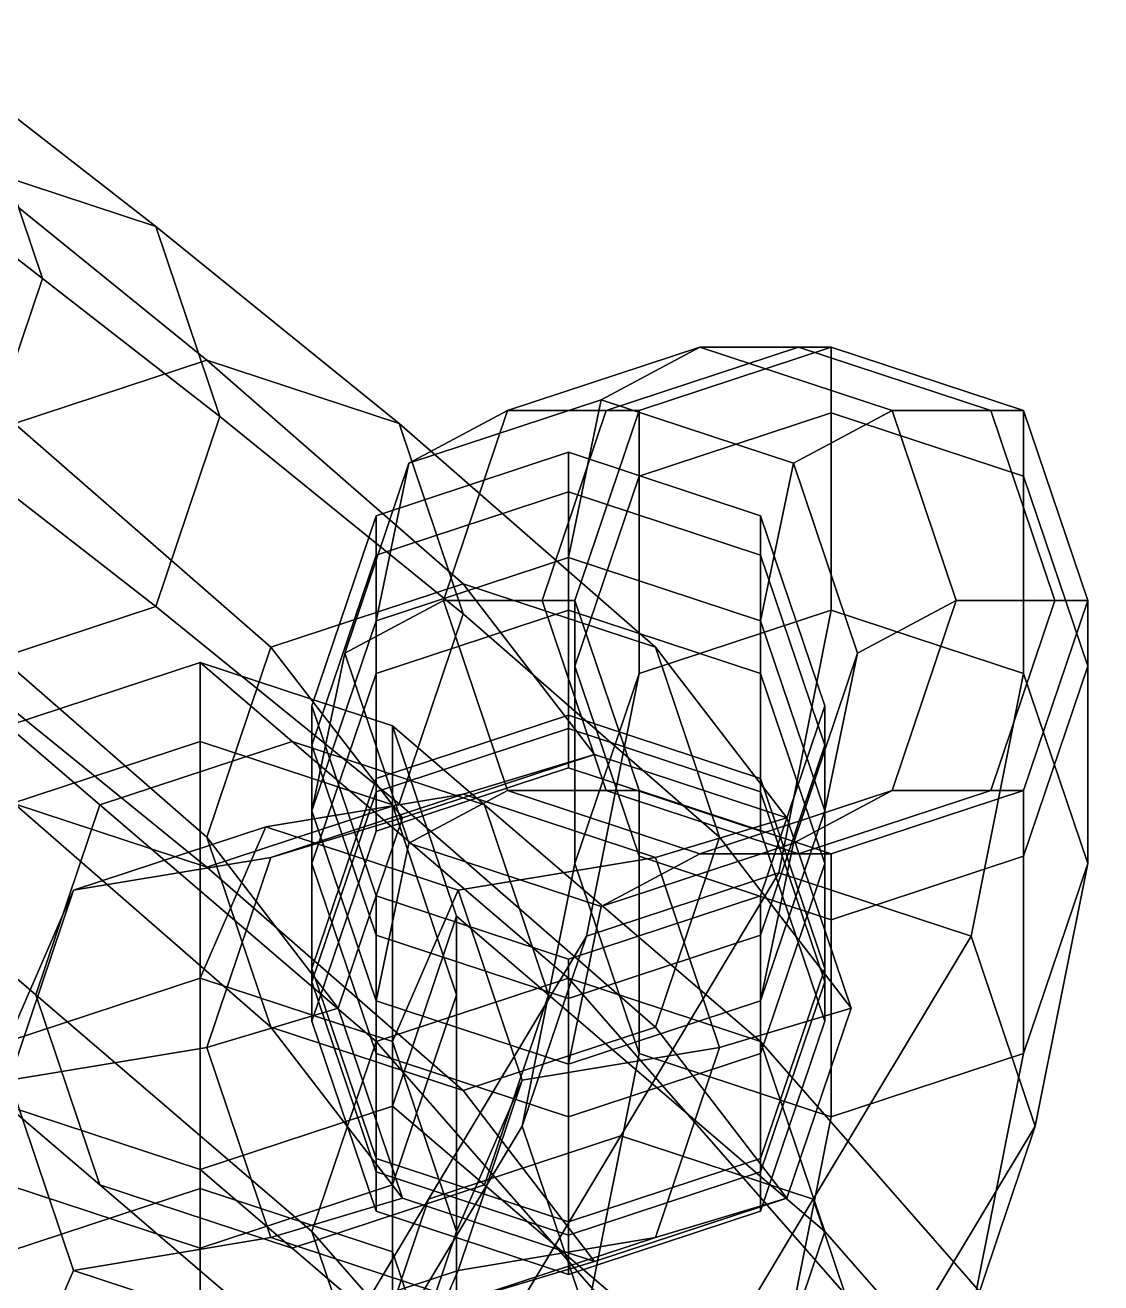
# Model space of a CAD drawing. Extents: x -10441 to 5934, y -24771 to 6860.
# Drawn here: x -5168 to 5059, y -5539 to 6422 of the extents above; entities that cross this region are included whole.
import ezdxf

# ---------------------------------------------------------------- set-up
doc = ezdxf.new("R2010")
doc.units = 0

msp = doc.modelspace()

# ---------------------------------------------------------------- linework, layer by layer
for points in [[(-3925.671387, 4507.40332, -231750), (-5753.794922, 5109.871094, -231750), (-7441.294922, 6422.371094, -236812.5), (-5613.171387, 5819.90332, -236812.5)], [(-5003.796875, 4012.5, -236812.5), (-5613.171387, 5819.90332, -236812.5), (-6175.671387, 6257.40332, -242500), (-5566.296875, 4450, -242500)], [(-3316.296875, 2700, -231750), (-3925.671387, 4507.40332, -231750), (-5613.171387, 5819.90332, -236812.5), (-5003.796875, 4012.5, -236812.5)], [(-3441.294922, 3234.871094, -226875), (-5269.418457, 2632.40332, -226875), (-7581.918457, 4507.40332, -231750), (-5753.794922, 5109.871094, -231750)], [(-3441.294922, 3234.871094, -226875), (-5753.794922, 5109.871094, -231750), (-3925.671387, 4507.40332, -231750), (-1613.171387, 2632.40332, -226875)], [(-5613.171387, 2205.09668, -236812.5), (-5003.796875, 4012.5, -236812.5), (-5566.296875, 4450, -242500), (-6175.671387, 2642.59668, -242500)], [(-1003.796875, 825, -226875), (-1613.171387, 2632.40332, -226875), (-3925.671387, 4507.40332, -231750), (-3316.296875, 2700, -231750)], [(-3925.671387, 892.59668, -231750), (-3316.296875, 2700, -231750), (-5003.796875, 4012.5, -236812.5), (-5613.171387, 2205.09668, -236812.5)], [(-581.918457, 2757.40332, -47250), (1246.205078, 3359.871094, -47250), (308.705078, 2859.871094, -42562.5), (-1519.418457, 2257.40332, -42562.5)], [(-581.918457, 2757.40332, 38750), (-1519.418457, 2257.40332, 34062.5), (308.705078, 2859.871094, 34062.5), (1246.205078, 3359.871094, 38750)], [(-581.918457, 2757.40332, -47250), (355.581543, 2757.40332, -52562.5), (2183.705078, 3359.871094, -52562.5), (1246.205078, 3359.871094, -47250)], [(-581.918457, 2757.40332, 38750), (1246.205078, 3359.871094, 38750), (2183.705078, 3359.871094, 44062.5), (355.581543, 2757.40332, 44062.5)], [(3074.328613, 2757.40332, -47250), (2136.828613, 2257.40332, -42562.5), (308.705078, 2859.871094, -42562.5), (1246.205078, 3359.871094, -47250)], [(3074.328613, 2757.40332, 38750), (1246.205078, 3359.871094, 38750), (308.705078, 2859.871094, 34062.5), (2136.828613, 2257.40332, 34062.5)], [(668.081543, 2757.40332, -59000), (2496.205078, 3359.871094, -59000), (2183.705078, 3359.871094, -52562.5), (355.581543, 2757.40332, -52562.5)], [(668.081543, 2757.40332, 50500), (355.581543, 2757.40332, 44062.5), (2183.705078, 3359.871094, 44062.5), (2496.205078, 3359.871094, 50500)], [(2496.205078, 2734.871094, -65375), (2496.205078, 3359.871094, -59000), (668.081543, 2757.40332, -59000), (668.081543, 2132.40332, -65375)], [(2496.205078, 2734.871094, 56875), (668.081543, 2132.40332, 56875), (668.081543, 2757.40332, 50500), (2496.205078, 3359.871094, 50500)], [(3074.328613, 2757.40332, -47250), (1246.205078, 3359.871094, -47250), (2183.705078, 3359.871094, -52562.5), (4011.828613, 2757.40332, -52562.5)], [(3074.328613, 2757.40332, 38750), (4011.828613, 2757.40332, 44062.5), (2183.705078, 3359.871094, 44062.5), (1246.205078, 3359.871094, 38750)], [(4324.328613, 2757.40332, -59000), (4011.828613, 2757.40332, -52562.5), (2183.705078, 3359.871094, -52562.5), (2496.205078, 3359.871094, -59000)], [(4324.328613, 2757.40332, 50500), (2496.205078, 3359.871094, 50500), (2183.705078, 3359.871094, 44062.5), (4011.828613, 2757.40332, 44062.5)], [(2496.205078, 2734.871094, -65375), (4324.328613, 2132.40332, -65375), (4324.328613, 2757.40332, -59000), (2496.205078, 3359.871094, -59000)], [(2496.205078, 2734.871094, 56875), (2496.205078, 3359.871094, 50500), (4324.328613, 2757.40332, 50500), (4324.328613, 2132.40332, 56875)], [(-2831.918457, 507.40332, -221750), (-5269.418457, 2632.40332, -226875), (-3441.294922, 3234.871094, -226875), (-1003.794922, 1109.871094, -221750)], [(824.328613, 507.40332, -221750), (-1003.794922, 1109.871094, -221750), (-3441.294922, 3234.871094, -226875), (-1613.171387, 2632.40332, -226875)], [(-2128.792969, 450, -42562.5), (-1191.292969, 950, -47250), (-581.918457, 2757.40332, -47250), (-1519.418457, 2257.40332, -42562.5)], [(-2128.792969, 450, 34062.5), (-1519.418457, 2257.40332, 34062.5), (-581.918457, 2757.40332, 38750), (-1191.292969, 950, 38750)], [(-1831.918457, 757.40332, -38000), (-1519.418457, 2257.40332, -42562.5), (308.705078, 2859.871094, -42562.5), (-3.794922, 1359.871094, -38000)], [(-1831.918457, 757.40332, 29500), (-3.794922, 1359.871094, 29500), (308.705078, 2859.871094, 34062.5), (-1519.418457, 2257.40332, 34062.5)], [(-1191.292969, 950, -47250), (-253.792969, 950, -52562.5), (355.581543, 2757.40332, -52562.5), (-581.918457, 2757.40332, -47250)], [(-253.792969, 950, 44062.5), (-1191.292969, 950, 38750), (-581.918457, 2757.40332, 38750), (355.581543, 2757.40332, 44062.5)], [(-253.792969, 950, -52562.5), (58.707031, 950, -59000), (668.081543, 2757.40332, -59000), (355.581543, 2757.40332, -52562.5)], [(58.707031, 950, 50500), (-253.792969, 950, 44062.5), (355.581543, 2757.40332, 44062.5), (668.081543, 2757.40332, 50500)], [(1824.328613, 757.40332, -38000), (-3.794922, 1359.871094, -38000), (308.705078, 2859.871094, -42562.5), (2136.828613, 2257.40332, -42562.5)], [(1824.328613, 757.40332, 29500), (2136.828613, 2257.40332, 34062.5), (308.705078, 2859.871094, 34062.5), (-3.794922, 1359.871094, 29500)], [(58.707031, 325, -65375), (668.081543, 2132.40332, -65375), (668.081543, 2757.40332, -59000), (58.707031, 950, -59000)], [(58.707031, 325, 56875), (58.707031, 950, 50500), (668.081543, 2757.40332, 50500), (668.081543, 2132.40332, 56875)], [(2746.203125, 450, -42562.5), (2136.828613, 2257.40332, -42562.5), (3074.328613, 2757.40332, -47250), (3683.703125, 950, -47250)], [(2746.203125, 450, 34062.5), (3683.703125, 950, 38750), (3074.328613, 2757.40332, 38750), (2136.828613, 2257.40332, 34062.5)], [(3683.703125, 950, -47250), (3074.328613, 2757.40332, -47250), (4011.828613, 2757.40332, -52562.5), (4621.203125, 950, -52562.5)], [(4621.203125, 950, 44062.5), (4011.828613, 2757.40332, 44062.5), (3074.328613, 2757.40332, 38750), (3683.703125, 950, 38750)], [(4621.203125, 950, -52562.5), (4011.828613, 2757.40332, -52562.5), (4324.328613, 2757.40332, -59000), (4933.703125, 950, -59000)], [(4933.703125, 950, 50500), (4324.328613, 2757.40332, 50500), (4011.828613, 2757.40332, 44062.5), (4621.203125, 950, 44062.5)], [(4933.703125, 325, -65375), (4933.703125, 950, -59000), (4324.328613, 2757.40332, -59000), (4324.328613, 2132.40332, -65375)], [(4933.703125, 325, 56875), (4324.328613, 2132.40332, 56875), (4324.328613, 2757.40332, 50500), (4933.703125, 950, 50500)], [(-3441.292969, -1300, -221750), (-5878.792969, 825, -226875), (-5269.418457, 2632.40332, -226875), (-2831.918457, 507.40332, -221750)], [(-1613.171387, -982.40332, -226875), (-1003.796875, 825, -226875), (-3316.296875, 2700, -231750), (-3925.671387, 892.59668, -231750)], [(1433.703125, -1300, -221750), (824.328613, 507.40332, -221750), (-1613.171387, 2632.40332, -226875), (-1003.796875, 825, -226875)], [(668.081543, 257.40332, -70500), (2496.205078, 859.871094, -70500), (2496.205078, 2734.871094, -65375), (668.081543, 2132.40332, -65375)], [(668.081543, 257.40332, 62000), (668.081543, 2132.40332, 56875), (2496.205078, 2734.871094, 56875), (2496.205078, 859.871094, 62000)], [(4324.328613, 257.40332, -70500), (4324.328613, 2132.40332, -65375), (2496.205078, 2734.871094, -65375), (2496.205078, 859.871094, -70500)], [(4324.328613, 257.40332, 62000), (2496.205078, 859.871094, 62000), (2496.205078, 2734.871094, 56875), (4324.328613, 2132.40332, 56875)], [(-1831.918457, 1757.40332, 1500), (-3.794922, 2359.871094, 1500), (-3.794922, 1984.871094, 6625), (-1831.918457, 1382.40332, 6625)], [(-1831.918457, 1757.40332, 1500), (-1831.918457, 1757.40332, -4062.5), (-3.794922, 2359.871094, -4062.5), (-3.794922, 2359.871094, 1500)], [(-1831.918457, 1757.40332, -9750), (-3.794922, 2359.871094, -9750), (-3.794922, 2359.871094, -4062.5), (-1831.918457, 1757.40332, -4062.5)], [(-1831.918457, 1757.40332, -9750), (-1831.918457, 1382.40332, -15062.5), (-3.794922, 1984.871094, -15062.5), (-3.794922, 2359.871094, -9750)], [(1824.328613, 1757.40332, 1500), (-3.794922, 2359.871094, 1500), (-3.794922, 2359.871094, -4062.5), (1824.328613, 1757.40332, -4062.5)], [(1824.328613, 1757.40332, 1500), (1824.328613, 1382.40332, 6625), (-3.794922, 1984.871094, 6625), (-3.794922, 2359.871094, 1500)], [(1824.328613, 1757.40332, -9750), (-3.794922, 2359.871094, -9750), (-3.794922, 1984.871094, -15062.5), (1824.328613, 1382.40332, -15062.5)], [(1824.328613, 1757.40332, -9750), (1824.328613, 1757.40332, -4062.5), (-3.794922, 2359.871094, -4062.5), (-3.794922, 2359.871094, -9750)], [(-5753.794922, 290.128906, -231750), (-3925.671387, 892.59668, -231750), (-5613.171387, 2205.09668, -236812.5), (-7441.294922, 1602.628906, -236812.5)], [(-2441.292969, -1050, -38000), (-2128.792969, 450, -42562.5), (-1519.418457, 2257.40332, -42562.5), (-1831.918457, 757.40332, -38000)], [(-2441.292969, -1050, 29500), (-1831.918457, 757.40332, 29500), (-1519.418457, 2257.40332, 34062.5), (-2128.792969, 450, 34062.5)], [(2433.703125, -1050, -38000), (1824.328613, 757.40332, -38000), (2136.828613, 2257.40332, -42562.5), (2746.203125, 450, -42562.5)], [(2433.703125, -1050, 29500), (2746.203125, 450, 34062.5), (2136.828613, 2257.40332, 34062.5), (1824.328613, 757.40332, 29500)], [(58.707031, -1550, -70500), (668.081543, 257.40332, -70500), (668.081543, 2132.40332, -65375), (58.707031, 325, -65375)], [(58.707031, -1550, 62000), (58.707031, 325, 56875), (668.081543, 2132.40332, 56875), (668.081543, 257.40332, 62000)], [(4933.703125, -1550, -70500), (4933.703125, 325, -65375), (4324.328613, 2132.40332, -65375), (4324.328613, 257.40332, -70500)], [(4933.703125, -1550, 62000), (4324.328613, 257.40332, 62000), (4324.328613, 2132.40332, 56875), (4933.703125, 325, 56875)], [(-1831.918457, 257.40332, -19500), (-3.794922, 859.871094, -19500), (-3.794922, 1984.871094, -15062.5), (-1831.918457, 1382.40332, -15062.5)], [(-1831.918457, 257.40332, 11000), (-1831.918457, 1382.40332, 6625), (-3.794922, 1984.871094, 6625), (-3.794922, 859.871094, 11000)], [(1824.328613, 257.40332, -19500), (1824.328613, 1382.40332, -15062.5), (-3.794922, 1984.871094, -15062.5), (-3.794922, 859.871094, -19500)], [(1824.328613, 257.40332, 11000), (-3.794922, 859.871094, 11000), (-3.794922, 1984.871094, 6625), (1824.328613, 1382.40332, 6625)], [(-2441.292969, -50, 1500), (-2441.292969, -50, -4062.5), (-1831.918457, 1757.40332, -4062.5), (-1831.918457, 1757.40332, 1500)], [(-2441.292969, -425, 6625), (-2441.292969, -50, 1500), (-1831.918457, 1757.40332, 1500), (-1831.918457, 1382.40332, 6625)], [(-2441.292969, -425, -15062.5), (-1831.918457, 1382.40332, -15062.5), (-1831.918457, 1757.40332, -9750), (-2441.292969, -50, -9750)], [(-2441.292969, -50, -4062.5), (-2441.292969, -50, -9750), (-1831.918457, 1757.40332, -9750), (-1831.918457, 1757.40332, -4062.5)], [(2433.703125, -425, 6625), (1824.328613, 1382.40332, 6625), (1824.328613, 1757.40332, 1500), (2433.703125, -50, 1500)], [(2433.703125, -50, 1500), (1824.328613, 1757.40332, 1500), (1824.328613, 1757.40332, -4062.5), (2433.703125, -50, -4062.5)], [(2433.703125, -50, -4062.5), (1824.328613, 1757.40332, -4062.5), (1824.328613, 1757.40332, -9750), (2433.703125, -50, -9750)], [(2433.703125, -425, -15062.5), (2433.703125, -50, -9750), (1824.328613, 1757.40332, -9750), (1824.328613, 1382.40332, -15062.5)], [(-2441.292969, -1550, -19500), (-1831.918457, 257.40332, -19500), (-1831.918457, 1382.40332, -15062.5), (-2441.292969, -425, -15062.5)], [(-2441.292969, -1550, 11000), (-2441.292969, -425, 6625), (-1831.918457, 1382.40332, 6625), (-1831.918457, 257.40332, 11000)], [(-1831.918457, -742.59668, -33375), (-1831.918457, 757.40332, -38000), (-3.794922, 1359.871094, -38000), (-3.794922, -140.128906, -33375)], [(-1831.918457, -742.59668, 24875), (-3.794922, -140.128906, 24875), (-3.794922, 1359.871094, 29500), (-1831.918457, 757.40332, 29500)], [(1824.328613, -742.59668, -33375), (-3.794922, -140.128906, -33375), (-3.794922, 1359.871094, -38000), (1824.328613, 757.40332, -38000)], [(1824.328613, -742.59668, 24875), (1824.328613, 757.40332, 29500), (-3.794922, 1359.871094, 29500), (-3.794922, -140.128906, 24875)], [(2433.703125, -1550, -19500), (2433.703125, -425, -15062.5), (1824.328613, 1382.40332, -15062.5), (1824.328613, 257.40332, -19500)], [(2433.703125, -1550, 11000), (1824.328613, 257.40332, 11000), (1824.328613, 1382.40332, 6625), (2433.703125, -425, 6625)], [(-1581.918457, -1117.59668, -216250), (-2831.918457, 507.40332, -221750), (-1003.794922, 1109.871094, -221750), (246.205078, -515.128906, -216250)], [(2074.328613, -1117.59668, -216250), (246.205078, -515.128906, -216250), (-1003.794922, 1109.871094, -221750), (824.328613, 507.40332, -221750)], [(-3441.294922, -1584.871094, -226875), (-5753.794922, 290.128906, -231750), (-7581.918457, 892.59668, -231750), (-5269.418457, -982.40332, -226875)], [(-3441.294922, -1584.871094, -226875), (-1613.171387, -982.40332, -226875), (-3925.671387, 892.59668, -231750), (-5753.794922, 290.128906, -231750)], [(-1519.418457, -1357.40332, -42562.5), (-581.918457, -857.40332, -47250), (-1191.292969, 950, -47250), (-2128.792969, 450, -42562.5)], [(-1519.418457, -1357.40332, 34062.5), (-2128.792969, 450, 34062.5), (-1191.292969, 950, 38750), (-581.918457, -857.40332, 38750)], [(-1831.918457, -867.59668, -23750), (-3.794922, -265.128906, -23750), (-3.794922, 859.871094, -19500), (-1831.918457, 257.40332, -19500)], [(-1831.918457, -867.59668, 15250), (-1831.918457, 257.40332, 11000), (-3.794922, 859.871094, 11000), (-3.794922, -265.128906, 15250)], [(355.581543, -857.40332, -52562.5), (-253.792969, 950, -52562.5), (-1191.292969, 950, -47250), (-581.918457, -857.40332, -47250)], [(355.581543, -857.40332, 44062.5), (-581.918457, -857.40332, 38750), (-1191.292969, 950, 38750), (-253.792969, 950, 44062.5)], [(355.581543, -857.40332, -52562.5), (668.081543, -857.40332, -59000), (58.707031, 950, -59000), (-253.792969, 950, -52562.5)], [(355.581543, -857.40332, 44062.5), (-253.792969, 950, 44062.5), (58.707031, 950, 50500), (668.081543, -857.40332, 50500)], [(1824.328613, -867.59668, -23750), (1824.328613, 257.40332, -19500), (-3.794922, 859.871094, -19500), (-3.794922, -265.128906, -23750)], [(1824.328613, -867.59668, 15250), (-3.794922, -265.128906, 15250), (-3.794922, 859.871094, 11000), (1824.328613, 257.40332, 11000)], [(668.081543, -1482.40332, -65375), (58.707031, 325, -65375), (58.707031, 950, -59000), (668.081543, -857.40332, -59000)], [(668.081543, -1482.40332, 56875), (668.081543, -857.40332, 50500), (58.707031, 950, 50500), (58.707031, 325, 56875)], [(1996.205078, -1640.128906, -74875), (2496.205078, 859.871094, -70500), (668.081543, 257.40332, -70500), (168.081543, -2242.59668, -74875)], [(168.081543, -2242.59668, 66375), (668.081543, 257.40332, 62000), (2496.205078, 859.871094, 62000), (1996.205078, -1640.128906, 66375)], [(1996.205078, -1640.128906, -74875), (3824.328613, -2242.59668, -74875), (4324.328613, 257.40332, -70500), (2496.205078, 859.871094, -70500)], [(3824.328613, -2242.59668, 66375), (1996.205078, -1640.128906, 66375), (2496.205078, 859.871094, 62000), (4324.328613, 257.40332, 62000)], [(2136.828613, -1357.40332, -42562.5), (2746.203125, 450, -42562.5), (3683.703125, 950, -47250), (3074.328613, -857.40332, -47250)], [(2136.828613, -1357.40332, 34062.5), (3074.328613, -857.40332, 38750), (3683.703125, 950, 38750), (2746.203125, 450, 34062.5)], [(4011.828613, -857.40332, -52562.5), (3074.328613, -857.40332, -47250), (3683.703125, 950, -47250), (4621.203125, 950, -52562.5)], [(4011.828613, -857.40332, 44062.5), (4621.203125, 950, 44062.5), (3683.703125, 950, 38750), (3074.328613, -857.40332, 38750)], [(4011.828613, -857.40332, -52562.5), (4621.203125, 950, -52562.5), (4933.703125, 950, -59000), (4324.328613, -857.40332, -59000)], [(4011.828613, -857.40332, 44062.5), (4324.328613, -857.40332, 50500), (4933.703125, 950, 50500), (4621.203125, 950, 44062.5)], [(4324.328613, -1482.40332, -65375), (4324.328613, -857.40332, -59000), (4933.703125, 950, -59000), (4933.703125, 325, -65375)], [(4324.328613, -1482.40332, 56875), (4933.703125, 325, 56875), (4933.703125, 950, 50500), (4324.328613, -857.40332, 50500)], [(-2831.918457, -3107.40332, -221750), (-5269.418457, -982.40332, -226875), (-5878.792969, 825, -226875), (-3441.292969, -1300, -221750)], [(-2441.292969, -2550, -33375), (-2441.292969, -1050, -38000), (-1831.918457, 757.40332, -38000), (-1831.918457, -742.59668, -33375)], [(-2441.292969, -2550, 24875), (-1831.918457, -742.59668, 24875), (-1831.918457, 757.40332, 29500), (-2441.292969, -1050, 29500)], [(824.328613, -3107.40332, -221750), (1433.703125, -1300, -221750), (-1003.796875, 825, -226875), (-1613.171387, -982.40332, -226875)], [(2433.703125, -2550, -33375), (1824.328613, -742.59668, -33375), (1824.328613, 757.40332, -38000), (2433.703125, -1050, -38000)], [(2433.703125, -2550, 24875), (2433.703125, -1050, 29500), (1824.328613, 757.40332, 29500), (1824.328613, -742.59668, 24875)], [(-2191.292969, -2925, -216250), (-3441.292969, -1300, -221750), (-2831.918457, 507.40332, -221750), (-1581.918457, -1117.59668, -216250)], [(2683.703125, -2925, -216250), (2074.328613, -1117.59668, -216250), (824.328613, 507.40332, -221750), (1433.703125, -1300, -221750)], [(-2628.794922, -390.128906, -128125), (-4456.918457, -992.59668, -128125), (-5331.918457, -242.59668, -134500), (-3503.794922, 359.871094, -134500)], [(-5331.918457, -242.59668, -134500), (-5331.918457, -242.59668, -140875), (-3503.794922, 359.871094, -140875), (-3503.794922, 359.871094, -134500)], [(-5331.918457, -242.59668, -147000), (-3503.794922, 359.871094, -147000), (-3503.794922, 359.871094, -140875), (-5331.918457, -242.59668, -140875)], [(-3503.794922, -390.128906, -152875), (-3503.794922, 359.871094, -147000), (-5331.918457, -242.59668, -147000), (-5331.918457, -992.59668, -152875)], [(-5331.918457, -242.59668, 126000), (-3503.794922, 359.871094, 126000), (-3503.794922, 359.871094, 132375), (-5331.918457, -242.59668, 132375)], [(-2628.794922, -390.128906, 119625), (-3503.794922, 359.871094, 126000), (-5331.918457, -242.59668, 126000), (-4456.918457, -992.59668, 119625)], [(-3503.794922, -390.128906, 144375), (-5331.918457, -992.59668, 144375), (-5331.918457, -242.59668, 138500), (-3503.794922, 359.871094, 138500)], [(-5331.918457, -242.59668, 138500), (-5331.918457, -242.59668, 132375), (-3503.794922, 359.871094, 132375), (-3503.794922, 359.871094, 138500)], [(-1675.671387, -242.59668, -134500), (-3503.794922, 359.871094, -134500), (-3503.794922, 359.871094, -140875), (-1675.671387, -242.59668, -140875)], [(-2628.794922, -390.128906, -128125), (-3503.794922, 359.871094, -134500), (-1675.671387, -242.59668, -134500), (-800.671387, -992.59668, -128125)], [(-3503.794922, -390.128906, -152875), (-1675.671387, -992.59668, -152875), (-1675.671387, -242.59668, -147000), (-3503.794922, 359.871094, -147000)], [(-1675.671387, -242.59668, -147000), (-1675.671387, -242.59668, -140875), (-3503.794922, 359.871094, -140875), (-3503.794922, 359.871094, -147000)], [(-1675.671387, -242.59668, 126000), (-1675.671387, -242.59668, 132375), (-3503.794922, 359.871094, 132375), (-3503.794922, 359.871094, 126000)], [(-2628.794922, -390.128906, 119625), (-800.671387, -992.59668, 119625), (-1675.671387, -242.59668, 126000), (-3503.794922, 359.871094, 126000)], [(-3503.794922, -390.128906, 144375), (-3503.794922, 359.871094, 138500), (-1675.671387, -242.59668, 138500), (-1675.671387, -992.59668, 144375)], [(-1675.671387, -242.59668, 138500), (-3503.794922, 359.871094, 138500), (-3503.794922, 359.871094, 132375), (-1675.671387, -242.59668, 132375)], [(-1831.918457, -2857.40332, -38000), (-1519.418457, -1357.40332, -42562.5), (-2128.792969, 450, -42562.5), (-2441.292969, -1050, -38000)], [(-1831.918457, -2857.40332, 29500), (-2441.292969, -1050, 29500), (-2128.792969, 450, 34062.5), (-1519.418457, -1357.40332, 34062.5)], [(1824.328613, -2857.40332, -38000), (2433.703125, -1050, -38000), (2746.203125, 450, -42562.5), (2136.828613, -1357.40332, -42562.5)], [(1824.328613, -2857.40332, 29500), (2136.828613, -1357.40332, 34062.5), (2746.203125, 450, 34062.5), (2433.703125, -1050, 29500)], [(-2441.292969, -2675, -23750), (-1831.918457, -867.59668, -23750), (-1831.918457, 257.40332, -19500), (-2441.292969, -1550, -19500)], [(-2441.292969, -2675, 15250), (-2441.292969, -1550, 11000), (-1831.918457, 257.40332, 11000), (-1831.918457, -867.59668, 15250)], [(-441.292969, -4050, -74875), (168.081543, -2242.59668, -74875), (668.081543, 257.40332, -70500), (58.707031, -1550, -70500)], [(-441.292969, -4050, 66375), (58.707031, -1550, 62000), (668.081543, 257.40332, 62000), (168.081543, -2242.59668, 66375)], [(668.081543, -3357.40332, -70500), (58.707031, -1550, -70500), (58.707031, 325, -65375), (668.081543, -1482.40332, -65375)], [(668.081543, -3357.40332, 62000), (668.081543, -1482.40332, 56875), (58.707031, 325, 56875), (58.707031, -1550, 62000)], [(2433.703125, -2675, -23750), (2433.703125, -1550, -19500), (1824.328613, 257.40332, -19500), (1824.328613, -867.59668, -23750)], [(2433.703125, -2675, 15250), (1824.328613, -867.59668, 15250), (1824.328613, 257.40332, 11000), (2433.703125, -1550, 11000)], [(4433.703125, -4050, -74875), (4933.703125, -1550, -70500), (4324.328613, 257.40332, -70500), (3824.328613, -2242.59668, -74875)], [(4433.703125, -4050, 66375), (3824.328613, -2242.59668, 66375), (4324.328613, 257.40332, 62000), (4933.703125, -1550, 62000)], [(4324.328613, -3357.40332, -70500), (4324.328613, -1482.40332, -65375), (4933.703125, 325, -65375), (4933.703125, -1550, -70500)], [(4324.328613, -3357.40332, 62000), (4933.703125, -1550, 62000), (4933.703125, 325, 56875), (4324.328613, -1482.40332, 56875)], [(-1831.918457, -2232.40332, 6625), (-1831.918457, -1857.40332, 1500), (-2441.292969, -50, 1500), (-2441.292969, -425, 6625)], [(-1831.918457, -1857.40332, -4062.5), (-2441.292969, -50, -4062.5), (-2441.292969, -50, 1500), (-1831.918457, -1857.40332, 1500)], [(-1831.918457, -2232.40332, -15062.5), (-2441.292969, -425, -15062.5), (-2441.292969, -50, -9750), (-1831.918457, -1857.40332, -9750)], [(-1831.918457, -1857.40332, -4062.5), (-1831.918457, -1857.40332, -9750), (-2441.292969, -50, -9750), (-2441.292969, -50, -4062.5)], [(1824.328613, -1857.40332, -4062.5), (1824.328613, -1857.40332, 1500), (2433.703125, -50, 1500), (2433.703125, -50, -4062.5)], [(1824.328613, -2232.40332, 6625), (2433.703125, -425, 6625), (2433.703125, -50, 1500), (1824.328613, -1857.40332, 1500)], [(1824.328613, -2232.40332, -15062.5), (1824.328613, -1857.40332, -9750), (2433.703125, -50, -9750), (2433.703125, -425, -15062.5)], [(1824.328613, -1857.40332, -4062.5), (2433.703125, -50, -4062.5), (2433.703125, -50, -9750), (1824.328613, -1857.40332, -9750)], [(-1831.918457, -1242.59668, -28500), (-1831.918457, -742.59668, -33375), (-3.794922, -140.128906, -33375), (-3.794922, -640.128906, -28500)], [(-1831.918457, -1242.59668, 20000), (-3.794922, -640.128906, 20000), (-3.794922, -140.128906, 24875), (-1831.918457, -742.59668, 24875)], [(1824.328613, -1242.59668, -28500), (-3.794922, -640.128906, -28500), (-3.794922, -140.128906, -33375), (1824.328613, -742.59668, -33375)], [(1824.328613, -1242.59668, 20000), (1824.328613, -742.59668, 24875), (-3.794922, -140.128906, 24875), (-3.794922, -640.128906, 20000)], [(-5066.292969, -2800, -128125), (-5941.292969, -2050, -134500), (-5331.918457, -242.59668, -134500), (-4456.918457, -992.59668, -128125)], [(-5066.292969, -2800, 119625), (-4456.918457, -992.59668, 119625), (-5331.918457, -242.59668, 126000), (-5941.292969, -2050, 126000)], [(-1831.918457, -1242.59668, -28500), (-3.794922, -640.128906, -28500), (-3.794922, -265.128906, -23750), (-1831.918457, -867.59668, -23750)], [(-1831.918457, -1242.59668, 20000), (-1831.918457, -867.59668, 15250), (-3.794922, -265.128906, 15250), (-3.794922, -640.128906, 20000)], [(-191.296875, -2800, -128125), (-800.671387, -992.59668, -128125), (-1675.671387, -242.59668, -134500), (-1066.296875, -2050, -134500)], [(-1066.296875, -2050, -134500), (-1675.671387, -242.59668, -134500), (-1675.671387, -242.59668, -140875), (-1066.296875, -2050, -140875)], [(-1066.296875, -2050, -140875), (-1675.671387, -242.59668, -140875), (-1675.671387, -242.59668, -147000), (-1066.296875, -2050, -147000)], [(-1066.296875, -2800, -152875), (-1066.296875, -2050, -147000), (-1675.671387, -242.59668, -147000), (-1675.671387, -992.59668, -152875)], [(-1066.296875, -2050, 132375), (-1675.671387, -242.59668, 132375), (-1675.671387, -242.59668, 126000), (-1066.296875, -2050, 126000)], [(-191.296875, -2800, 119625), (-1066.296875, -2050, 126000), (-1675.671387, -242.59668, 126000), (-800.671387, -992.59668, 119625)], [(-1066.296875, -2800, 144375), (-1675.671387, -992.59668, 144375), (-1675.671387, -242.59668, 138500), (-1066.296875, -2050, 138500)], [(-1066.296875, -2050, 138500), (-1675.671387, -242.59668, 138500), (-1675.671387, -242.59668, 132375), (-1066.296875, -2050, 132375)], [(1824.328613, -1242.59668, -28500), (1824.328613, -867.59668, -23750), (-3.794922, -265.128906, -23750), (-3.794922, -640.128906, -28500)], [(1824.328613, -1242.59668, 20000), (-3.794922, -640.128906, 20000), (-3.794922, -265.128906, 15250), (1824.328613, -867.59668, 15250)], [(-5331.918457, -3242.59668, -158500), (-3503.794922, -2640.128906, -158500), (-3503.794922, -390.128906, -152875), (-5331.918457, -992.59668, -152875)], [(-5331.918457, -3242.59668, 150000), (-5331.918457, -992.59668, 144375), (-3503.794922, -390.128906, 144375), (-3503.794922, -2640.128906, 150000)], [(-1831.918457, -3242.59668, -122000), (-4456.918457, -992.59668, -128125), (-2628.794922, -390.128906, -128125), (-3.794922, -2640.128906, -122000)], [(-1831.918457, -3242.59668, 113500), (-3.794922, -2640.128906, 113500), (-2628.794922, -390.128906, 119625), (-4456.918457, -992.59668, 119625)], [(-1675.671387, -3242.59668, -158500), (-1675.671387, -992.59668, -152875), (-3503.794922, -390.128906, -152875), (-3503.794922, -2640.128906, -158500)], [(-1675.671387, -3242.59668, 150000), (-3503.794922, -2640.128906, 150000), (-3503.794922, -390.128906, 144375), (-1675.671387, -992.59668, 144375)], [(1824.328613, -3242.59668, -122000), (-3.794922, -2640.128906, -122000), (-2628.794922, -390.128906, -128125), (-800.671387, -992.59668, -128125)], [(1824.328613, -3242.59668, 113500), (-800.671387, -992.59668, 119625), (-2628.794922, -390.128906, 119625), (-3.794922, -2640.128906, 113500)], [(-1831.918457, -3357.40332, -19500), (-2441.292969, -1550, -19500), (-2441.292969, -425, -15062.5), (-1831.918457, -2232.40332, -15062.5)], [(-1831.918457, -3357.40332, 11000), (-1831.918457, -2232.40332, 6625), (-2441.292969, -425, 6625), (-2441.292969, -1550, 11000)], [(1824.328613, -3357.40332, -19500), (1824.328613, -2232.40332, -15062.5), (2433.703125, -425, -15062.5), (2433.703125, -1550, -19500)], [(1824.328613, -3357.40332, 11000), (2433.703125, -1550, 11000), (2433.703125, -425, 6625), (1824.328613, -2232.40332, 6625)], [(-2831.918457, -1492.59668, -210250), (-1581.918457, -1117.59668, -216250), (246.205078, -515.128906, -216250), (-1003.794922, -890.128906, -210250)], [(824.328613, -1492.59668, -210250), (-1003.794922, -890.128906, -210250), (246.205078, -515.128906, -216250), (2074.328613, -1117.59668, -216250)], [(-2441.292969, -3050, -28500), (-2441.292969, -2550, -33375), (-1831.918457, -742.59668, -33375), (-1831.918457, -1242.59668, -28500)], [(-2441.292969, -3050, 20000), (-1831.918457, -1242.59668, 20000), (-1831.918457, -742.59668, 24875), (-2441.292969, -2550, 24875)], [(2433.703125, -3050, -28500), (1824.328613, -1242.59668, -28500), (1824.328613, -742.59668, -33375), (2433.703125, -2550, -33375)], [(2433.703125, -3050, 20000), (2433.703125, -2550, 24875), (1824.328613, -742.59668, 24875), (1824.328613, -1242.59668, 20000)], [(-2831.918457, -1492.59668, -210250), (-1003.794922, -890.128906, -210250), (-2878.794922, -1202.628906, -204125), (-4706.918457, -1805.09668, -204125)], [(824.328613, -1492.59668, -210250), (-1050.671387, -1805.09668, -204125), (-2878.794922, -1202.628906, -204125), (-1003.794922, -890.128906, -210250)], [(-2441.292969, -3050, -28500), (-1831.918457, -1242.59668, -28500), (-1831.918457, -867.59668, -23750), (-2441.292969, -2675, -23750)], [(-2441.292969, -3050, 20000), (-2441.292969, -2675, 15250), (-1831.918457, -867.59668, 15250), (-1831.918457, -1242.59668, 20000)], [(308.705078, -1959.871094, -42562.5), (1246.205078, -1459.871094, -47250), (-581.918457, -857.40332, -47250), (-1519.418457, -1357.40332, -42562.5)], [(308.705078, -1959.871094, 34062.5), (-1519.418457, -1357.40332, 34062.5), (-581.918457, -857.40332, 38750), (1246.205078, -1459.871094, 38750)], [(1246.205078, -1459.871094, -47250), (2183.705078, -1459.871094, -52562.5), (355.581543, -857.40332, -52562.5), (-581.918457, -857.40332, -47250)], [(2183.705078, -1459.871094, 44062.5), (1246.205078, -1459.871094, 38750), (-581.918457, -857.40332, 38750), (355.581543, -857.40332, 44062.5)], [(308.705078, -1959.871094, -42562.5), (2136.828613, -1357.40332, -42562.5), (3074.328613, -857.40332, -47250), (1246.205078, -1459.871094, -47250)], [(308.705078, -1959.871094, 34062.5), (1246.205078, -1459.871094, 38750), (3074.328613, -857.40332, 38750), (2136.828613, -1357.40332, 34062.5)], [(355.581543, -857.40332, -52562.5), (2183.705078, -1459.871094, -52562.5), (2496.205078, -1459.871094, -59000), (668.081543, -857.40332, -59000)], [(2496.205078, -1459.871094, 50500), (2183.705078, -1459.871094, 44062.5), (355.581543, -857.40332, 44062.5), (668.081543, -857.40332, 50500)], [(2496.205078, -2084.871094, -65375), (668.081543, -1482.40332, -65375), (668.081543, -857.40332, -59000), (2496.205078, -1459.871094, -59000)], [(2496.205078, -2084.871094, 56875), (2496.205078, -1459.871094, 50500), (668.081543, -857.40332, 50500), (668.081543, -1482.40332, 56875)], [(1246.205078, -1459.871094, -47250), (3074.328613, -857.40332, -47250), (4011.828613, -857.40332, -52562.5), (2183.705078, -1459.871094, -52562.5)], [(2183.705078, -1459.871094, 44062.5), (4011.828613, -857.40332, 44062.5), (3074.328613, -857.40332, 38750), (1246.205078, -1459.871094, 38750)], [(2433.703125, -3050, -28500), (2433.703125, -2675, -23750), (1824.328613, -867.59668, -23750), (1824.328613, -1242.59668, -28500)], [(2433.703125, -3050, 20000), (1824.328613, -1242.59668, 20000), (1824.328613, -867.59668, 15250), (2433.703125, -2675, 15250)], [(4011.828613, -857.40332, -52562.5), (4324.328613, -857.40332, -59000), (2496.205078, -1459.871094, -59000), (2183.705078, -1459.871094, -52562.5)], [(2496.205078, -1459.871094, 50500), (4324.328613, -857.40332, 50500), (4011.828613, -857.40332, 44062.5), (2183.705078, -1459.871094, 44062.5)], [(2496.205078, -2084.871094, -65375), (2496.205078, -1459.871094, -59000), (4324.328613, -857.40332, -59000), (4324.328613, -1482.40332, -65375)], [(2496.205078, -2084.871094, 56875), (4324.328613, -1482.40332, 56875), (4324.328613, -857.40332, 50500), (2496.205078, -1459.871094, 50500)], [(-1003.794922, -3709.871094, -221750), (-3441.294922, -1584.871094, -226875), (-5269.418457, -982.40332, -226875), (-2831.918457, -3107.40332, -221750)], [(-2441.292969, -5050, -122000), (-5066.292969, -2800, -128125), (-4456.918457, -992.59668, -128125), (-1831.918457, -3242.59668, -122000)], [(-2441.292969, -5050, 113500), (-1831.918457, -3242.59668, 113500), (-4456.918457, -992.59668, 119625), (-5066.292969, -2800, 119625)], [(-1003.794922, -3709.871094, -221750), (824.328613, -3107.40332, -221750), (-1613.171387, -982.40332, -226875), (-3441.294922, -1584.871094, -226875)], [(-1831.918457, -4357.40332, -33375), (-1831.918457, -2857.40332, -38000), (-2441.292969, -1050, -38000), (-2441.292969, -2550, -33375)], [(-1831.918457, -4357.40332, 24875), (-2441.292969, -2550, 24875), (-2441.292969, -1050, 29500), (-1831.918457, -2857.40332, 29500)], [(-1066.296875, -5050, -158500), (-1066.296875, -2800, -152875), (-1675.671387, -992.59668, -152875), (-1675.671387, -3242.59668, -158500)], [(-1066.296875, -5050, 150000), (-1675.671387, -3242.59668, 150000), (-1675.671387, -992.59668, 144375), (-1066.296875, -2800, 144375)], [(2433.703125, -5050, -122000), (1824.328613, -3242.59668, -122000), (-800.671387, -992.59668, -128125), (-191.296875, -2800, -128125)], [(2433.703125, -5050, 113500), (-191.296875, -2800, 119625), (-800.671387, -992.59668, 119625), (1824.328613, -3242.59668, 113500)], [(1824.328613, -4357.40332, -33375), (2433.703125, -2550, -33375), (2433.703125, -1050, -38000), (1824.328613, -2857.40332, -38000)], [(1824.328613, -4357.40332, 24875), (1824.328613, -2857.40332, 29500), (2433.703125, -1050, 29500), (2433.703125, -2550, 24875)], [(-3441.292969, -3300, -210250), (-2191.292969, -2925, -216250), (-1581.918457, -1117.59668, -216250), (-2831.918457, -1492.59668, -210250)], [(1433.703125, -3300, -210250), (824.328613, -1492.59668, -210250), (2074.328613, -1117.59668, -216250), (2683.703125, -2925, -216250)], [(-5331.918457, -3242.59668, -198250), (-4706.918457, -1805.09668, -204125), (-2878.794922, -1202.628906, -204125), (-3503.794922, -2640.128906, -198250)], [(-1675.671387, -3242.59668, -198250), (-3503.794922, -2640.128906, -198250), (-2878.794922, -1202.628906, -204125), (-1050.671387, -1805.09668, -204125)], [(-1581.918457, -4732.40332, -216250), (-2831.918457, -3107.40332, -221750), (-3441.292969, -1300, -221750), (-2191.292969, -2925, -216250)], [(2074.328613, -4732.40332, -216250), (2683.703125, -2925, -216250), (1433.703125, -1300, -221750), (824.328613, -3107.40332, -221750)], [(-3.794922, -3459.871094, -38000), (308.705078, -1959.871094, -42562.5), (-1519.418457, -1357.40332, -42562.5), (-1831.918457, -2857.40332, -38000)], [(-3.794922, -3459.871094, 29500), (-1831.918457, -2857.40332, 29500), (-1519.418457, -1357.40332, 34062.5), (308.705078, -1959.871094, 34062.5)], [(-3.794922, -3459.871094, -38000), (1824.328613, -2857.40332, -38000), (2136.828613, -1357.40332, -42562.5), (308.705078, -1959.871094, -42562.5)], [(-3.794922, -3459.871094, 29500), (308.705078, -1959.871094, 34062.5), (2136.828613, -1357.40332, 34062.5), (1824.328613, -2857.40332, 29500)], [(-5316.292969, -3612.5, -204125), (-3441.292969, -3300, -210250), (-2831.918457, -1492.59668, -210250), (-4706.918457, -1805.09668, -204125)], [(-1831.918457, -4482.40332, -23750), (-2441.292969, -2675, -23750), (-2441.292969, -1550, -19500), (-1831.918457, -3357.40332, -19500)], [(-1831.918457, -4482.40332, 15250), (-1831.918457, -3357.40332, 11000), (-2441.292969, -1550, 11000), (-2441.292969, -2675, 15250)], [(-441.296875, -3612.5, -204125), (-1050.671387, -1805.09668, -204125), (824.328613, -1492.59668, -210250), (1433.703125, -3300, -210250)], [(168.081543, -5857.40332, -74875), (-441.292969, -4050, -74875), (58.707031, -1550, -70500), (668.081543, -3357.40332, -70500)], [(168.081543, -5857.40332, 66375), (668.081543, -3357.40332, 62000), (58.707031, -1550, 62000), (-441.292969, -4050, 66375)], [(2496.205078, -3959.871094, -70500), (668.081543, -3357.40332, -70500), (668.081543, -1482.40332, -65375), (2496.205078, -2084.871094, -65375)], [(2496.205078, -3959.871094, 62000), (2496.205078, -2084.871094, 56875), (668.081543, -1482.40332, 56875), (668.081543, -3357.40332, 62000)], [(1824.328613, -4482.40332, -23750), (1824.328613, -3357.40332, -19500), (2433.703125, -1550, -19500), (2433.703125, -2675, -23750)], [(1824.328613, -4482.40332, 15250), (2433.703125, -2675, 15250), (2433.703125, -1550, 11000), (1824.328613, -3357.40332, 11000)], [(2496.205078, -3959.871094, -70500), (2496.205078, -2084.871094, -65375), (4324.328613, -1482.40332, -65375), (4324.328613, -3357.40332, -70500)], [(2496.205078, -3959.871094, 62000), (4324.328613, -3357.40332, 62000), (4324.328613, -1482.40332, 56875), (2496.205078, -2084.871094, 56875)], [(3824.328613, -5857.40332, -74875), (4324.328613, -3357.40332, -70500), (4933.703125, -1550, -70500), (4433.703125, -4050, -74875)], [(3824.328613, -5857.40332, 66375), (4433.703125, -4050, 66375), (4933.703125, -1550, 62000), (4324.328613, -3357.40332, 62000)], [(-1331.918457, -4742.59668, -79000), (496.205078, -4140.128906, -79000), (1996.205078, -1640.128906, -74875), (168.081543, -2242.59668, -74875)], [(-1331.918457, -4742.59668, 70500), (168.081543, -2242.59668, 66375), (1996.205078, -1640.128906, 66375), (496.205078, -4140.128906, 70500)], [(2324.328613, -4742.59668, -79000), (3824.328613, -2242.59668, -74875), (1996.205078, -1640.128906, -74875), (496.205078, -4140.128906, -79000)], [(2324.328613, -4742.59668, 70500), (496.205078, -4140.128906, 70500), (1996.205078, -1640.128906, 66375), (3824.328613, -2242.59668, 66375)], [(-5941.292969, -5050, -198250), (-5316.292969, -3612.5, -204125), (-4706.918457, -1805.09668, -204125), (-5331.918457, -3242.59668, -198250)], [(-3.794922, -2459.871094, 1500), (-3.794922, -2459.871094, -4062.5), (-1831.918457, -1857.40332, -4062.5), (-1831.918457, -1857.40332, 1500)], [(-3.794922, -2834.871094, 6625), (-3.794922, -2459.871094, 1500), (-1831.918457, -1857.40332, 1500), (-1831.918457, -2232.40332, 6625)], [(-3.794922, -2834.871094, -15062.5), (-1831.918457, -2232.40332, -15062.5), (-1831.918457, -1857.40332, -9750), (-3.794922, -2459.871094, -9750)], [(-1831.918457, -1857.40332, -4062.5), (-3.794922, -2459.871094, -4062.5), (-3.794922, -2459.871094, -9750), (-1831.918457, -1857.40332, -9750)], [(-1066.296875, -5050, -198250), (-1675.671387, -3242.59668, -198250), (-1050.671387, -1805.09668, -204125), (-441.296875, -3612.5, -204125)], [(-3.794922, -2834.871094, 6625), (1824.328613, -2232.40332, 6625), (1824.328613, -1857.40332, 1500), (-3.794922, -2459.871094, 1500)], [(-3.794922, -2459.871094, 1500), (1824.328613, -1857.40332, 1500), (1824.328613, -1857.40332, -4062.5), (-3.794922, -2459.871094, -4062.5)], [(-3.794922, -2834.871094, -15062.5), (-3.794922, -2459.871094, -9750), (1824.328613, -1857.40332, -9750), (1824.328613, -2232.40332, -15062.5)], [(1824.328613, -1857.40332, -4062.5), (1824.328613, -1857.40332, -9750), (-3.794922, -2459.871094, -9750), (-3.794922, -2459.871094, -4062.5)], [(-4456.918457, -4607.40332, -128125), (-5331.918457, -3857.40332, -134500), (-5941.292969, -2050, -134500), (-5066.292969, -2800, -128125)], [(-4456.918457, -4607.40332, 119625), (-5066.292969, -2800, 119625), (-5941.292969, -2050, 126000), (-5331.918457, -3857.40332, 126000)], [(-1675.671387, -3857.40332, -140875), (-1675.671387, -3857.40332, -134500), (-1066.296875, -2050, -134500), (-1066.296875, -2050, -140875)], [(-800.671387, -4607.40332, -128125), (-191.296875, -2800, -128125), (-1066.296875, -2050, -134500), (-1675.671387, -3857.40332, -134500)], [(-1675.671387, -4607.40332, -152875), (-1675.671387, -3857.40332, -147000), (-1066.296875, -2050, -147000), (-1066.296875, -2800, -152875)], [(-1675.671387, -3857.40332, -140875), (-1066.296875, -2050, -140875), (-1066.296875, -2050, -147000), (-1675.671387, -3857.40332, -147000)], [(-1675.671387, -3857.40332, 132375), (-1066.296875, -2050, 132375), (-1066.296875, -2050, 126000), (-1675.671387, -3857.40332, 126000)], [(-800.671387, -4607.40332, 119625), (-1675.671387, -3857.40332, 126000), (-1066.296875, -2050, 126000), (-191.296875, -2800, 119625)], [(-1675.671387, -4607.40332, 144375), (-1066.296875, -2800, 144375), (-1066.296875, -2050, 138500), (-1675.671387, -3857.40332, 138500)], [(-1675.671387, -3857.40332, 132375), (-1675.671387, -3857.40332, 138500), (-1066.296875, -2050, 138500), (-1066.296875, -2050, 132375)], [(-1941.292969, -6550, -79000), (-1331.918457, -4742.59668, -79000), (168.081543, -2242.59668, -74875), (-441.292969, -4050, -74875)], [(-1941.292969, -6550, 70500), (-441.292969, -4050, 66375), (168.081543, -2242.59668, 66375), (-1331.918457, -4742.59668, 70500)], [(-3.794922, -3959.871094, -19500), (-1831.918457, -3357.40332, -19500), (-1831.918457, -2232.40332, -15062.5), (-3.794922, -2834.871094, -15062.5)], [(-3.794922, -3959.871094, 11000), (-3.794922, -2834.871094, 6625), (-1831.918457, -2232.40332, 6625), (-1831.918457, -3357.40332, 11000)], [(-3.794922, -3959.871094, -19500), (-3.794922, -2834.871094, -15062.5), (1824.328613, -2232.40332, -15062.5), (1824.328613, -3357.40332, -19500)], [(-3.794922, -3959.871094, 11000), (1824.328613, -3357.40332, 11000), (1824.328613, -2232.40332, 6625), (-3.794922, -2834.871094, 6625)], [(2933.703125, -6550, -79000), (4433.703125, -4050, -74875), (3824.328613, -2242.59668, -74875), (2324.328613, -4742.59668, -79000)], [(2933.703125, -6550, 70500), (2324.328613, -4742.59668, 70500), (3824.328613, -2242.59668, 66375), (4433.703125, -4050, 66375)], [(-1831.918457, -4357.40332, -33375), (-2441.292969, -2550, -33375), (-2441.292969, -3050, -28500), (-1831.918457, -4857.40332, -28500)], [(-1831.918457, -4357.40332, 24875), (-1831.918457, -4857.40332, 20000), (-2441.292969, -3050, 20000), (-2441.292969, -2550, 24875)], [(1824.328613, -4357.40332, -33375), (1824.328613, -4857.40332, -28500), (2433.703125, -3050, -28500), (2433.703125, -2550, -33375)], [(1824.328613, -4357.40332, 24875), (2433.703125, -2550, 24875), (2433.703125, -3050, 20000), (1824.328613, -4857.40332, 20000)], [(-3503.794922, -5702.628906, -163812.5), (-3503.794922, -2640.128906, -158500), (-5331.918457, -3242.59668, -158500), (-5331.918457, -6305.09668, -163812.5)], [(-5331.918457, -5242.59668, -192625), (-5331.918457, -3242.59668, -198250), (-3503.794922, -2640.128906, -198250), (-3503.794922, -4640.128906, -192625)], [(-3503.794922, -5702.628906, 155312.5), (-5331.918457, -6305.09668, 155312.5), (-5331.918457, -3242.59668, 150000), (-3503.794922, -2640.128906, 150000)], [(-3503.794922, -5702.628906, -163812.5), (-1675.671387, -6305.09668, -163812.5), (-1675.671387, -3242.59668, -158500), (-3503.794922, -2640.128906, -158500)], [(-1675.671387, -5242.59668, -192625), (-3503.794922, -4640.128906, -192625), (-3503.794922, -2640.128906, -198250), (-1675.671387, -3242.59668, -198250)], [(-3503.794922, -5702.628906, 155312.5), (-3503.794922, -2640.128906, 150000), (-1675.671387, -3242.59668, 150000), (-1675.671387, -6305.09668, 155312.5)], [(-1831.918457, -4482.40332, -23750), (-1831.918457, -4857.40332, -28500), (-2441.292969, -3050, -28500), (-2441.292969, -2675, -23750)], [(-1831.918457, -4482.40332, 15250), (-2441.292969, -2675, 15250), (-2441.292969, -3050, 20000), (-1831.918457, -4857.40332, 20000)], [(793.081543, -6242.59668, -116000), (-1831.918457, -3242.59668, -122000), (-3.794922, -2640.128906, -122000), (2621.205078, -5640.128906, -116000)], [(793.081543, -6242.59668, 107500), (2621.205078, -5640.128906, 107500), (-3.794922, -2640.128906, 113500), (-1831.918457, -3242.59668, 113500)], [(2621.205078, -5640.128906, -116000), (-3.794922, -2640.128906, -122000), (1824.328613, -3242.59668, -122000), (4449.328613, -6242.59668, -116000)], [(2621.205078, -5640.128906, 107500), (4449.328613, -6242.59668, 107500), (1824.328613, -3242.59668, 113500), (-3.794922, -2640.128906, 113500)], [(1824.328613, -4482.40332, -23750), (2433.703125, -2675, -23750), (2433.703125, -3050, -28500), (1824.328613, -4857.40332, -28500)], [(1824.328613, -4482.40332, 15250), (1824.328613, -4857.40332, 20000), (2433.703125, -3050, 20000), (2433.703125, -2675, 15250)], [(-1831.918457, -6857.40332, -122000), (-4456.918457, -4607.40332, -128125), (-5066.292969, -2800, -128125), (-2441.292969, -5050, -122000)], [(-1831.918457, -6857.40332, 113500), (-2441.292969, -5050, 113500), (-5066.292969, -2800, 119625), (-4456.918457, -4607.40332, 119625)], [(-1831.918457, -4357.40332, -33375), (-3.794922, -4959.871094, -33375), (-3.794922, -3459.871094, -38000), (-1831.918457, -2857.40332, -38000)], [(-1831.918457, -4357.40332, 24875), (-1831.918457, -2857.40332, 29500), (-3.794922, -3459.871094, 29500), (-3.794922, -4959.871094, 24875)], [(-1675.671387, -6857.40332, -158500), (-1675.671387, -4607.40332, -152875), (-1066.296875, -2800, -152875), (-1066.296875, -5050, -158500)], [(-1675.671387, -6857.40332, 150000), (-1066.296875, -5050, 150000), (-1066.296875, -2800, 144375), (-1675.671387, -4607.40332, 144375)], [(1824.328613, -6857.40332, -122000), (2433.703125, -5050, -122000), (-191.296875, -2800, -128125), (-800.671387, -4607.40332, -128125)], [(1824.328613, -6857.40332, 113500), (-800.671387, -4607.40332, 119625), (-191.296875, -2800, 119625), (2433.703125, -5050, 113500)], [(1824.328613, -4357.40332, -33375), (1824.328613, -2857.40332, -38000), (-3.794922, -3459.871094, -38000), (-3.794922, -4959.871094, -33375)], [(1824.328613, -4357.40332, 24875), (-3.794922, -4959.871094, 24875), (-3.794922, -3459.871094, 29500), (1824.328613, -2857.40332, 29500)], [(-1581.918457, -4732.40332, -216250), (-2191.292969, -2925, -216250), (-3441.292969, -3300, -210250), (-2831.918457, -5107.40332, -210250)], [(2074.328613, -4732.40332, -216250), (824.328613, -5107.40332, -210250), (1433.703125, -3300, -210250), (2683.703125, -2925, -216250)], [(-1581.918457, -4732.40332, -216250), (246.205078, -5334.871094, -216250), (-1003.794922, -3709.871094, -221750), (-2831.918457, -3107.40332, -221750)], [(2074.328613, -4732.40332, -216250), (824.328613, -3107.40332, -221750), (-1003.794922, -3709.871094, -221750), (246.205078, -5334.871094, -216250)], [(-4706.918457, -5419.90332, -204125), (-2831.918457, -5107.40332, -210250), (-3441.292969, -3300, -210250), (-5316.292969, -3612.5, -204125)], [(183.707031, -8050, -116000), (-2441.292969, -5050, -122000), (-1831.918457, -3242.59668, -122000), (793.081543, -6242.59668, -116000)], [(183.707031, -8050, 107500), (793.081543, -6242.59668, 107500), (-1831.918457, -3242.59668, 113500), (-2441.292969, -5050, 113500)], [(-1066.296875, -8112.5, -163812.5), (-1066.296875, -5050, -158500), (-1675.671387, -3242.59668, -158500), (-1675.671387, -6305.09668, -163812.5)], [(-1066.296875, -7050, -192625), (-1675.671387, -5242.59668, -192625), (-1675.671387, -3242.59668, -198250), (-1066.296875, -5050, -198250)], [(-1066.296875, -8112.5, 155312.5), (-1675.671387, -6305.09668, 155312.5), (-1675.671387, -3242.59668, 150000), (-1066.296875, -5050, 150000)], [(-1050.671387, -5419.90332, -204125), (-441.296875, -3612.5, -204125), (1433.703125, -3300, -210250), (824.328613, -5107.40332, -210250)], [(5058.703125, -8050, -116000), (4449.328613, -6242.59668, -116000), (1824.328613, -3242.59668, -122000), (2433.703125, -5050, -122000)], [(5058.703125, -8050, 107500), (2433.703125, -5050, 113500), (1824.328613, -3242.59668, 113500), (4449.328613, -6242.59668, 107500)], [(-1831.918457, -4482.40332, -23750), (-1831.918457, -3357.40332, -19500), (-3.794922, -3959.871094, -19500), (-3.794922, -5084.871094, -23750)], [(-1831.918457, -4482.40332, 15250), (-3.794922, -5084.871094, 15250), (-3.794922, -3959.871094, 11000), (-1831.918457, -3357.40332, 11000)], [(1824.328613, -4482.40332, -23750), (-3.794922, -5084.871094, -23750), (-3.794922, -3959.871094, -19500), (1824.328613, -3357.40332, -19500)], [(1824.328613, -4482.40332, 15250), (1824.328613, -3357.40332, 11000), (-3.794922, -3959.871094, 11000), (-3.794922, -5084.871094, 15250)], [(1996.205078, -6459.871094, -74875), (168.081543, -5857.40332, -74875), (668.081543, -3357.40332, -70500), (2496.205078, -3959.871094, -70500)], [(168.081543, -5857.40332, 66375), (1996.205078, -6459.871094, 66375), (2496.205078, -3959.871094, 62000), (668.081543, -3357.40332, 62000)], [(1996.205078, -6459.871094, -74875), (2496.205078, -3959.871094, -70500), (4324.328613, -3357.40332, -70500), (3824.328613, -5857.40332, -74875)], [(3824.328613, -5857.40332, 66375), (4324.328613, -3357.40332, 62000), (2496.205078, -3959.871094, 62000), (1996.205078, -6459.871094, 66375)], [(-5331.918457, -6857.40332, -198250), (-4706.918457, -5419.90332, -204125), (-5316.292969, -3612.5, -204125), (-5941.292969, -5050, -198250)], [(-1675.671387, -6857.40332, -198250), (-1066.296875, -5050, -198250), (-441.296875, -3612.5, -204125), (-1050.671387, -5419.90332, -204125)], [(-3503.794922, -4459.871094, -134500), (-3503.794922, -4459.871094, -140875), (-5331.918457, -3857.40332, -140875), (-5331.918457, -3857.40332, -134500)], [(-2628.794922, -5209.871094, -128125), (-3503.794922, -4459.871094, -134500), (-5331.918457, -3857.40332, -134500), (-4456.918457, -4607.40332, -128125)], [(-3503.794922, -5209.871094, -152875), (-5331.918457, -4607.40332, -152875), (-5331.918457, -3857.40332, -147000), (-3503.794922, -4459.871094, -147000)], [(-3503.794922, -4459.871094, -140875), (-3503.794922, -4459.871094, -147000), (-5331.918457, -3857.40332, -147000), (-5331.918457, -3857.40332, -140875)], [(-2628.794922, -5209.871094, 119625), (-4456.918457, -4607.40332, 119625), (-5331.918457, -3857.40332, 126000), (-3503.794922, -4459.871094, 126000)], [(-5331.918457, -3857.40332, 132375), (-3503.794922, -4459.871094, 132375), (-3503.794922, -4459.871094, 126000), (-5331.918457, -3857.40332, 126000)], [(-3503.794922, -4459.871094, 138500), (-3503.794922, -4459.871094, 132375), (-5331.918457, -3857.40332, 132375), (-5331.918457, -3857.40332, 138500)], [(-3503.794922, -5209.871094, 144375), (-3503.794922, -4459.871094, 138500), (-5331.918457, -3857.40332, 138500), (-5331.918457, -4607.40332, 144375)], [(-3503.794922, -4459.871094, -134500), (-1675.671387, -3857.40332, -134500), (-1675.671387, -3857.40332, -140875), (-3503.794922, -4459.871094, -140875)], [(-2628.794922, -5209.871094, -128125), (-800.671387, -4607.40332, -128125), (-1675.671387, -3857.40332, -134500), (-3503.794922, -4459.871094, -134500)], [(-3503.794922, -5209.871094, -152875), (-3503.794922, -4459.871094, -147000), (-1675.671387, -3857.40332, -147000), (-1675.671387, -4607.40332, -152875)], [(-3503.794922, -4459.871094, -140875), (-1675.671387, -3857.40332, -140875), (-1675.671387, -3857.40332, -147000), (-3503.794922, -4459.871094, -147000)], [(-1675.671387, -3857.40332, 132375), (-1675.671387, -3857.40332, 126000), (-3503.794922, -4459.871094, 126000), (-3503.794922, -4459.871094, 132375)], [(-2628.794922, -5209.871094, 119625), (-3503.794922, -4459.871094, 126000), (-1675.671387, -3857.40332, 126000), (-800.671387, -4607.40332, 119625)], [(-3503.794922, -5209.871094, 144375), (-1675.671387, -4607.40332, 144375), (-1675.671387, -3857.40332, 138500), (-3503.794922, -4459.871094, 138500)], [(-3503.794922, -4459.871094, 138500), (-1675.671387, -3857.40332, 138500), (-1675.671387, -3857.40332, 132375), (-3503.794922, -4459.871094, 132375)], [(-1331.918457, -8357.40332, -79000), (-1941.292969, -6550, -79000), (-441.292969, -4050, -74875), (168.081543, -5857.40332, -74875)], [(-1331.918457, -8357.40332, 70500), (168.081543, -5857.40332, 66375), (-441.292969, -4050, 66375), (-1941.292969, -6550, 70500)], [(2324.328613, -8357.40332, -79000), (3824.328613, -5857.40332, -74875), (4433.703125, -4050, -74875), (2933.703125, -6550, -79000)], [(2324.328613, -8357.40332, 70500), (2933.703125, -6550, 70500), (4433.703125, -4050, 66375), (3824.328613, -5857.40332, 66375)], [(-1003.794922, -6640.128906, -83000), (496.205078, -4140.128906, -79000), (-1331.918457, -4742.59668, -79000), (-2831.918457, -7242.59668, -83000)], [(-1003.794922, -6640.128906, 74500), (-2831.918457, -7242.59668, 74500), (-1331.918457, -4742.59668, 70500), (496.205078, -4140.128906, 70500)], [(824.328613, -7242.59668, -83000), (2324.328613, -4742.59668, -79000), (496.205078, -4140.128906, -79000), (-1003.794922, -6640.128906, -83000)], [(824.328613, -7242.59668, 74500), (-1003.794922, -6640.128906, 74500), (496.205078, -4140.128906, 70500), (2324.328613, -4742.59668, 70500)], [(-3.794922, -5459.871094, -28500), (-3.794922, -4959.871094, -33375), (-1831.918457, -4357.40332, -33375), (-1831.918457, -4857.40332, -28500)], [(-1831.918457, -4357.40332, 24875), (-3.794922, -4959.871094, 24875), (-3.794922, -5459.871094, 20000), (-1831.918457, -4857.40332, 20000)], [(-3.794922, -5459.871094, -28500), (1824.328613, -4857.40332, -28500), (1824.328613, -4357.40332, -33375), (-3.794922, -4959.871094, -33375)], [(1824.328613, -4357.40332, 24875), (1824.328613, -4857.40332, 20000), (-3.794922, -5459.871094, 20000), (-3.794922, -4959.871094, 24875)], [(-1831.918457, -4482.40332, -23750), (-3.794922, -5084.871094, -23750), (-3.794922, -5459.871094, -28500), (-1831.918457, -4857.40332, -28500)], [(-3.794922, -5459.871094, 20000), (-3.794922, -5084.871094, 15250), (-1831.918457, -4482.40332, 15250), (-1831.918457, -4857.40332, 20000)], [(1824.328613, -4482.40332, -23750), (1824.328613, -4857.40332, -28500), (-3.794922, -5459.871094, -28500), (-3.794922, -5084.871094, -23750)], [(-3.794922, -5459.871094, 20000), (1824.328613, -4857.40332, 20000), (1824.328613, -4482.40332, 15250), (-3.794922, -5084.871094, 15250)], [(-3503.794922, -7459.871094, -158500), (-5331.918457, -6857.40332, -158500), (-5331.918457, -4607.40332, -152875), (-3503.794922, -5209.871094, -152875)], [(-3503.794922, -7459.871094, 150000), (-3503.794922, -5209.871094, 144375), (-5331.918457, -4607.40332, 144375), (-5331.918457, -6857.40332, 150000)], [(-5331.918457, -7242.59668, -187250), (-5331.918457, -5242.59668, -192625), (-3503.794922, -4640.128906, -192625), (-3503.794922, -6640.128906, -187250)], [(-3.794922, -7459.871094, -122000), (-2628.794922, -5209.871094, -128125), (-4456.918457, -4607.40332, -128125), (-1831.918457, -6857.40332, -122000)], [(-3.794922, -7459.871094, 113500), (-1831.918457, -6857.40332, 113500), (-4456.918457, -4607.40332, 119625), (-2628.794922, -5209.871094, 119625)], [(-3503.794922, -7459.871094, -158500), (-3503.794922, -5209.871094, -152875), (-1675.671387, -4607.40332, -152875), (-1675.671387, -6857.40332, -158500)], [(-3503.794922, -7459.871094, 150000), (-1675.671387, -6857.40332, 150000), (-1675.671387, -4607.40332, 144375), (-3503.794922, -5209.871094, 144375)], [(-1675.671387, -7242.59668, -187250), (-3503.794922, -6640.128906, -187250), (-3503.794922, -4640.128906, -192625), (-1675.671387, -5242.59668, -192625)], [(-3.794922, -7459.871094, -122000), (1824.328613, -6857.40332, -122000), (-800.671387, -4607.40332, -128125), (-2628.794922, -5209.871094, -128125)], [(-3.794922, -7459.871094, 113500), (-2628.794922, -5209.871094, 119625), (-800.671387, -4607.40332, 119625), (1824.328613, -6857.40332, 113500)], [(-3441.292969, -9050, -83000), (-2831.918457, -7242.59668, -83000), (-1331.918457, -4742.59668, -79000), (-1941.292969, -6550, -79000)], [(-3441.292969, -9050, 74500), (-1941.292969, -6550, 70500), (-1331.918457, -4742.59668, 70500), (-2831.918457, -7242.59668, 74500)], [(-1581.918457, -4732.40332, -216250), (-2831.918457, -5107.40332, -210250), (-1003.794922, -5709.871094, -210250), (246.205078, -5334.871094, -216250)], [(2074.328613, -4732.40332, -216250), (246.205078, -5334.871094, -216250), (-1003.794922, -5709.871094, -210250), (824.328613, -5107.40332, -210250)], [(1433.703125, -9050, -83000), (2933.703125, -6550, -79000), (2324.328613, -4742.59668, -79000), (824.328613, -7242.59668, -83000)], [(1433.703125, -9050, 74500), (824.328613, -7242.59668, 74500), (2324.328613, -4742.59668, 70500), (2933.703125, -6550, 70500)], [(-2878.794922, -6022.371094, -204125), (-1003.794922, -5709.871094, -210250), (-2831.918457, -5107.40332, -210250), (-4706.918457, -5419.90332, -204125)], [(-2878.794922, -6022.371094, -204125), (-1050.671387, -5419.90332, -204125), (824.328613, -5107.40332, -210250), (-1003.794922, -5709.871094, -210250)], [(793.081543, -9857.40332, -116000), (-1831.918457, -6857.40332, -122000), (-2441.292969, -5050, -122000), (183.707031, -8050, -116000)], [(793.081543, -9857.40332, 107500), (183.707031, -8050, 107500), (-2441.292969, -5050, 113500), (-1831.918457, -6857.40332, 113500)], [(-1675.671387, -9919.90332, -163812.5), (-1675.671387, -6857.40332, -158500), (-1066.296875, -5050, -158500), (-1066.296875, -8112.5, -163812.5)], [(-1675.671387, -8857.40332, -192625), (-1066.296875, -7050, -192625), (-1066.296875, -5050, -198250), (-1675.671387, -6857.40332, -198250)], [(-1675.671387, -9919.90332, 155312.5), (-1066.296875, -8112.5, 155312.5), (-1066.296875, -5050, 150000), (-1675.671387, -6857.40332, 150000)], [(4449.328613, -9857.40332, -116000), (5058.703125, -8050, -116000), (2433.703125, -5050, -122000), (1824.328613, -6857.40332, -122000)], [(4449.328613, -9857.40332, 107500), (1824.328613, -6857.40332, 113500), (2433.703125, -5050, 113500), (5058.703125, -8050, 107500)], [(-1066.296875, -9050, -187250), (-1675.671387, -7242.59668, -187250), (-1675.671387, -5242.59668, -192625), (-1066.296875, -7050, -192625)], [(-3503.794922, -7459.871094, -198250), (-2878.794922, -6022.371094, -204125), (-4706.918457, -5419.90332, -204125), (-5331.918457, -6857.40332, -198250)], [(-3503.794922, -7459.871094, -198250), (-1675.671387, -6857.40332, -198250), (-1050.671387, -5419.90332, -204125), (-2878.794922, -6022.371094, -204125)]]:
    msp.add_3dface(points)

doc.saveas('drawing.dxf')
